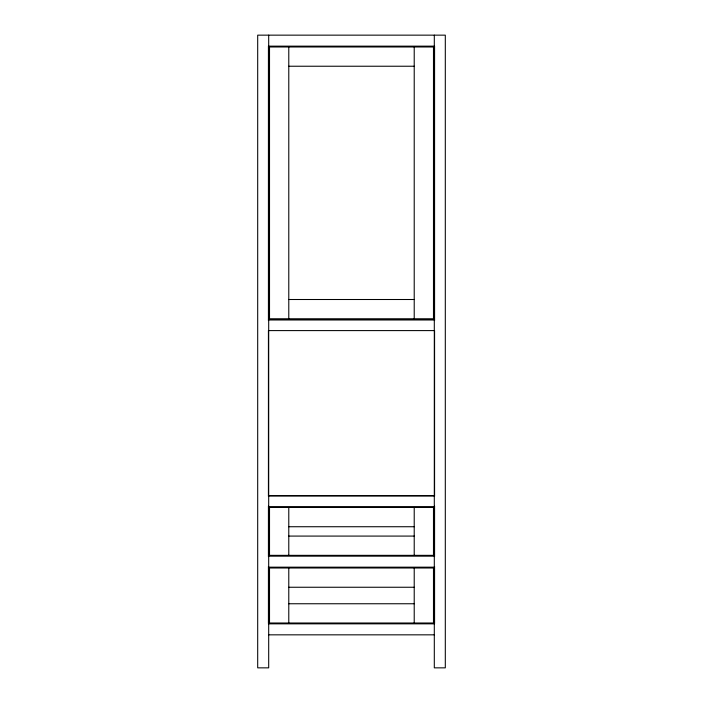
<?xml version="1.0" encoding="UTF-8"?>
<svg xmlns="http://www.w3.org/2000/svg" width="703" height="703" viewBox="0 0 703 703"><rect width="100%" height="100%" fill="white"/><g stroke="black" fill="none" stroke-linecap="round" stroke-linejoin="round"><path stroke-width="1.05" d="M268.695 46.152L434.305 46.152M288.784 66.231L414.216 66.231M288.784 299.504L414.216 299.504M268.695 319.593L434.305 319.593M268.423 319.865L434.577 319.865M268.695 330.595L434.305 330.595M268.695 495.641L434.305 495.641M268.423 495.923L434.577 495.923M268.695 506.652L434.305 506.652M288.784 526.732L414.216 526.732M288.784 536.081L414.216 536.081M268.695 556.161L434.305 556.161M268.695 567.172L434.305 567.172M288.784 587.251L414.216 587.251M288.784 603.754L414.216 603.754M268.695 623.833L434.305 623.833M268.695 634.835L434.305 634.835M434.577 46.126L434.577 320.577M434.577 330.463L434.577 496.23M434.577 506.107L434.577 556.609M434.577 566.486L434.577 623.57M434.305 35.15L434.305 667.85L445.307 667.85L445.307 35.15L257.693 35.15L257.693 667.85L268.695 667.85L268.695 35.15M433.751 517.382L433.751 548.463M433.751 574.043L433.751 616.136M414.216 46.978L414.216 318.767M414.216 507.478L414.216 555.344M414.216 567.998L414.216 623.007M288.784 46.978L288.784 318.767M288.784 507.478L288.784 555.344M288.784 567.998L288.784 623.007M269.249 517.382L269.249 548.463M269.249 574.043L269.249 616.136M268.423 46.126L268.423 320.577M268.423 330.463L268.423 496.23M268.423 506.107L268.423 556.609M268.423 566.486L268.423 623.57M433.479 46.978L269.521 46.978L269.521 318.767L433.479 318.767L433.479 46.978M433.479 507.478L269.521 507.478L269.521 555.344L433.479 555.344L433.479 507.478M433.479 567.998L269.521 567.998L269.521 623.007L433.479 623.007L433.479 567.998"/></g></svg>
